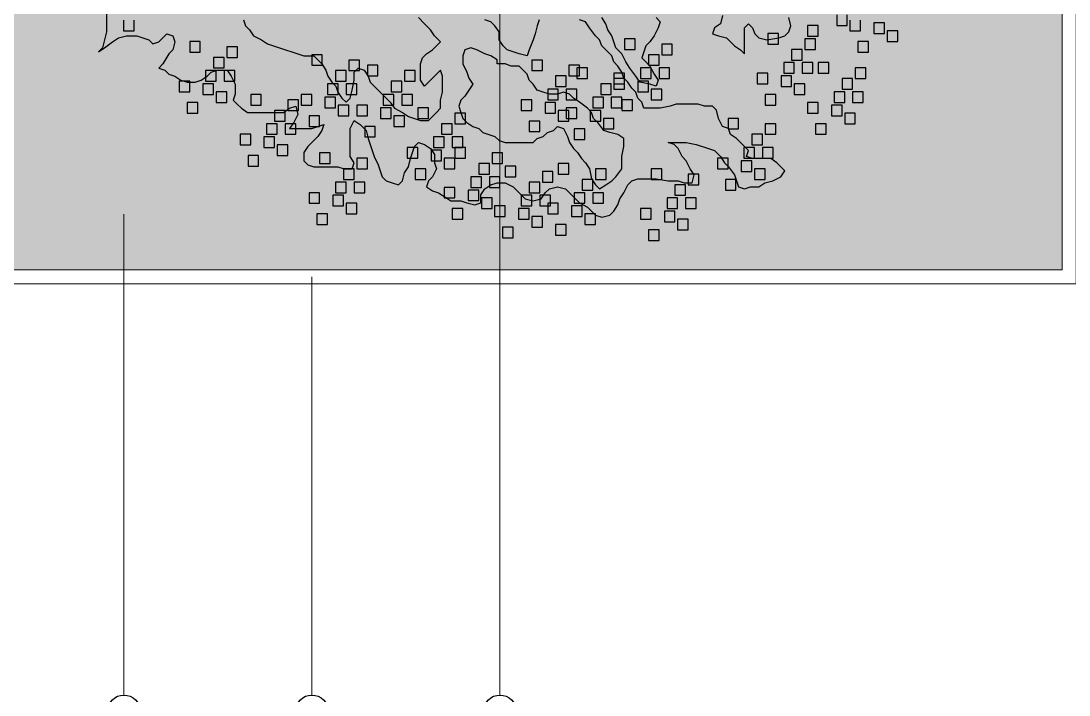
# Model space of a CAD drawing. Header units: millimetres. Extents: x -2.1 to 56.3, y -12 to 10.2.
# Drawn here: x 1.97 to 3.475, y -9.951 to -8.984 of the extents above; entities that cross this region are included whole.
import ezdxf

# ---------------------------------------------------------------- set-up
doc = ezdxf.new("R2010")
doc.units = ezdxf.units.MM
doc.header["$LTSCALE"] = 0.01
doc.layers.add('HATCH EDAFOS', color=45, linetype='Continuous', true_color=0xa38662)
doc.layers.add('PROVOLH', color=81, linetype='Continuous', lineweight=5)
doc.layers.add('SYMBOLS', color=51, linetype='Continuous', lineweight=15)
doc.layers.add('TREE', color=97, linetype='Continuous', lineweight=25, true_color=0x3f8845, transparency=0.3)
doc.layers.add('ΤΕΧΤ', color=35, linetype='Continuous')

# ---------------------------------------------------------------- blocks, each defined once
blk = doc.blocks.new('DENDRO2-K')
at = {"linetype": 'Continuous'}
for p, q in [((1.2594, 1.5143), (1.2443, 1.4915)), ((1.2443, 1.4991), (1.2594, 1.5143)), ((1.1076, 1.4839), (1.1456, 1.4839)), ((1.1456, 1.4839), (1.1835, 1.4839)), ((1.1835, 1.4839), (1.2139, 1.4915)), ((1.2139, 1.4915), (1.2443, 1.4991)), ((1.2443, 1.4915), (1.2215, 1.4611)), ((1.2063, 1.4384), (1.1987, 1.408)), ((1.2215, 1.4611), (1.2063, 1.4384)), ((1.14, 1.42), (1.18, 1.42)), ((1.18, 1.42), (1.18, 1.38)), ((1.1987, 1.408), (1.1987, 1.37)), ((1.18, 1.38), (1.14, 1.38)), ((1.1987, 1.37), (1.2063, 1.3473)), ((1.2063, 1.3473), (1.2139, 1.3245)), ((1.2139, 1.3245), (1.2291, 1.3093)), ((1.2291, 1.3093), (1.2215, 1.2865)), ((1.2063, 1.2713), (1.1911, 1.2562)), ((1.2215, 1.2865), (1.2063, 1.2713)), ((1.267, 1.2486), (1.305, 1.2713)), ((1.305, 1.2713), (1.3202, 1.2865)), ((1.3202, 1.2865), (1.3278, 1.2638)), ((1.1911, 1.2562), (1.1987, 1.2334)), ((1.1987, 1.2334), (1.2215, 1.2258)), ((1.2215, 1.2258), (1.2519, 1.2334)), ((1.2519, 1.2334), (1.267, 1.2486)), ((1.3278, 1.2638), (1.343, 1.2486)), ((1.343, 1.2486), (1.3505, 1.2258)), ((1.3505, 1.2258), (1.3657, 1.203)), ((1.3657, 1.203), (1.3733, 1.1802)), ((1.37, 1.17), (1.37, 1.21)), ((1.37, 1.21), (1.41, 1.21)), ((1.41, 1.21), (1.41, 1.17)), ((1.22, 1.13), (1.22, 1.17)), ((1.22, 1.17), (1.26, 1.17)), ((1.26, 1.17), (1.26, 1.13)), ((1.3733, 1.1499), (1.3657, 1.1271)), ((1.41, 1.17), (1.37, 1.17)), ((1.3733, 1.1802), (1.3733, 1.1499)), ((1.45, 1.14), (1.45, 1.18)), ((1.45, 1.18), (1.49, 1.18)), ((1.49, 1.18), (1.49, 1.14)), ((1.26, 1.13), (1.22, 1.13)), ((1.33, 1.07), (1.33, 1.11)), ((1.33, 1.11), (1.37, 1.11)), ((1.3657, 1.1271), (1.3505, 1.1043)), ((1.37, 1.11), (1.37, 1.07)), ((1.38, 1.08), (1.38, 1.12)), ((1.38, 1.12), (1.42, 1.12)), ((1.42, 1.12), (1.42, 1.08)), ((1.49, 1.14), (1.45, 1.14)), ((1.28, 1.04), (1.28, 1.08)), ((1.28, 1.08), (1.32, 1.08)), ((1.32, 1.08), (1.32, 1.04)), ((1.3354, 1.0891), (1.3278, 1.0664)), ((1.37, 1.07), (1.33, 1.07)), ((1.3505, 1.1043), (1.3354, 1.0891)), ((1.42, 1.08), (1.38, 1.08)), ((1.41, 1.07), (1.45, 1.07)), ((1.41, 1.03), (1.41, 1.07)), ((1.45, 1.07), (1.45, 1.03)), ((1.24, 0.99), (1.24, 1.03)), ((1.24, 1.03), (1.28, 1.03)), ((1.32, 1.04), (1.28, 1.04)), ((1.28, 1.03), (1.28, 0.99)), ((1.3278, 1.0664), (1.3278, 1.0284)), ((1.3278, 1.0284), (1.3505, 1.0132)), ((1.33, 1), (1.33, 1.04)), ((1.33, 1.04), (1.37, 1.04)), ((1.37, 1.04), (1.37, 1)), ((1.45, 1.03), (1.41, 1.03)), ((1.28, 0.99), (1.24, 0.99)), ((1.37, 1), (1.33, 1)), ((1.3505, 1.0132), (1.3809, 0.998)), ((1.3809, 0.998), (1.4189, 0.998)), ((1.4189, 0.998), (1.4416, 1.0056)), ((1.4416, 1.0056), (1.4568, 0.9905)), ((1.4568, 0.9905), (1.472, 0.9753)), ((1.138, 0.9677), (1.1608, 0.9601)), ((1.1608, 0.9601), (1.1759, 0.9449)), ((1.472, 0.9753), (1.4872, 0.9525)), ((1.4872, 0.9525), (1.4872, 0.9221)), ((1.57, 0.94), (1.57, 0.98)), ((1.57, 0.98), (1.61, 0.98)), ((1.61, 0.98), (1.61, 0.94)), ((1.65, 0.91), (1.65, 0.95)), ((1.65, 0.95), (1.69, 0.95)), ((1.69, 0.95), (1.69, 0.91)), ((1.1759, 0.9449), (1.1987, 0.9297)), ((1.1987, 0.9297), (1.2139, 0.8994)), ((1.42, 0.94), (1.46, 0.94)), ((1.42, 0.9), (1.42, 0.94)), ((1.46, 0.94), (1.46, 0.9)), ((1.4872, 0.9221), (1.4872, 0.8842)), ((1.61, 0.94), (1.57, 0.94)), ((1.69, 0.91), (1.65, 0.91)), ((1.2139, 0.8994), (1.2291, 0.8766)), ((1.2291, 0.8766), (1.2367, 0.8538)), ((1.46, 0.9), (1.42, 0.9)), ((1.4872, 0.8842), (1.4872, 0.8538)), ((1.53, 0.84), (1.53, 0.88)), ((1.53, 0.88), (1.57, 0.88)), ((1.57, 0.88), (1.57, 0.84)), ((1.58, 0.85), (1.58, 0.89)), ((1.58, 0.89), (1.62, 0.89)), ((1.62, 0.89), (1.62, 0.85)), ((1.2367, 0.8538), (1.2443, 0.831)), ((1.2443, 0.831), (1.2519, 0.8083)), ((1.48, 0.81), (1.48, 0.85)), ((1.48, 0.85), (1.52, 0.85)), ((1.4872, 0.8538), (1.4872, 0.8158)), ((1.52, 0.85), (1.52, 0.81)), ((1.57, 0.84), (1.53, 0.84)), ((1.62, 0.85), (1.58, 0.85)), ((1.61, 0.8), (1.61, 0.84)), ((1.61, 0.84), (1.65, 0.84)), ((1.65, 0.84), (1.65, 0.8)), ((1.2519, 0.8083), (1.2594, 0.7855)), ((1.44, 0.8), (1.48, 0.8)), ((1.44, 0.76), (1.44, 0.8)), ((1.472, 0.7931), (1.4644, 0.7703)), ((1.4872, 0.8158), (1.472, 0.7931)), ((1.52, 0.81), (1.48, 0.81)), ((1.48, 0.8), (1.48, 0.76)), ((1.5252, 0.7779), (1.5479, 0.7931)), ((1.53, 0.77), (1.53, 0.81)), ((1.53, 0.81), (1.57, 0.81)), ((1.5479, 0.7931), (1.5479, 0.7551)), ((1.57, 0.81), (1.57, 0.77)), ((1.65, 0.8), (1.61, 0.8)), ((1.2594, 0.7855), (1.267, 0.7627)), ((1.267, 0.7627), (1.2746, 0.7399)), ((1.48, 0.76), (1.44, 0.76)), ((1.4644, 0.7703), (1.4948, 0.7627)), ((1.4948, 0.7627), (1.5252, 0.7779)), ((1.57, 0.77), (1.53, 0.77)), ((1.5479, 0.7551), (1.5479, 0.7096)), ((1.2746, 0.7399), (1.2746, 0.702)), ((1.42, 0.75), (1.46, 0.75)), ((1.42, 0.71), (1.42, 0.75)), ((1.46, 0.75), (1.46, 0.71)), ((1.5, 0.68), (1.5, 0.72)), ((1.5, 0.72), (1.54, 0.72)), ((1.54, 0.72), (1.54, 0.68)), ((1.6011, 0.7096), (1.6163, 0.7247)), ((1.6163, 0.7247), (1.639, 0.7399)), ((1.639, 0.7399), (1.6694, 0.7399)), ((1.6694, 0.7399), (1.6846, 0.7247)), ((1.6846, 0.7247), (1.6922, 0.702)), ((1.79, 0.68), (1.79, 0.72)), ((1.79, 0.72), (1.83, 0.72)), ((1.83, 0.72), (1.83, 0.68)), ((1.27, 0.67), (1.27, 0.71)), ((1.27, 0.71), (1.31, 0.71)), ((1.2746, 0.702), (1.2898, 0.6868)), ((1.2898, 0.6868), (1.305, 0.6716)), ((1.31, 0.71), (1.31, 0.67)), ((1.46, 0.71), (1.42, 0.71)), ((1.54, 0.68), (1.5, 0.68)), ((1.5403, 0.6868), (1.5328, 0.664)), ((1.5479, 0.7096), (1.5403, 0.6868)), ((1.5555, 0.6716), (1.5783, 0.6868)), ((1.5783, 0.6868), (1.6011, 0.7096)), ((1.64, 0.64), (1.64, 0.68)), ((1.64, 0.68), (1.68, 0.68)), ((1.68, 0.68), (1.68, 0.64)), ((1.6922, 0.702), (1.6922, 0.6716)), ((1.83, 0.68), (1.79, 0.68)), ((1.87, 0.65), (1.87, 0.69)), ((1.87, 0.69), (1.91, 0.69)), ((1.91, 0.69), (1.91, 0.65)), ((1.31, 0.67), (1.27, 0.67)), ((1.305, 0.6716), (1.3278, 0.6564)), ((1.3278, 0.6564), (1.3505, 0.6488)), ((1.3505, 0.6488), (1.3733, 0.6336)), ((1.3733, 0.6336), (1.3885, 0.6185)), ((1.38, 0.61), (1.38, 0.65)), ((1.38, 0.65), (1.42, 0.65)), ((1.42, 0.65), (1.42, 0.61)), ((1.43, 0.66), (1.47, 0.66)), ((1.43, 0.62), (1.43, 0.66)), ((1.47, 0.66), (1.47, 0.62)), ((1.5328, 0.664), (1.5555, 0.6716)), ((1.68, 0.64), (1.64, 0.64)), ((1.6922, 0.6716), (1.6922, 0.6412)), ((1.6922, 0.6412), (1.6922, 0.6109)), ((1.91, 0.65), (1.87, 0.65)), ((1.33, 0.58), (1.33, 0.62)), ((1.33, 0.62), (1.37, 0.62)), ((1.37, 0.62), (1.37, 0.58)), ((1.42, 0.61), (1.38, 0.61)), ((1.3885, 0.6185), (1.4113, 0.6109)), ((1.4113, 0.6109), (1.4341, 0.5957)), ((1.47, 0.62), (1.43, 0.62)), ((1.4341, 0.5957), (1.4492, 0.5805)), ((1.46, 0.57), (1.46, 0.61)), ((1.46, 0.61), (1.5, 0.61)), ((1.5, 0.61), (1.5, 0.57)), ((1.6922, 0.6109), (1.6998, 0.5881)), ((1.75, 0.58), (1.75, 0.62)), ((1.75, 0.62), (1.79, 0.62)), ((1.79, 0.62), (1.79, 0.58)), ((1.8, 0.59), (1.8, 0.63)), ((1.8, 0.63), (1.84, 0.63)), ((1.84, 0.63), (1.84, 0.59)), ((1.29, 0.53), (1.29, 0.57)), ((1.29, 0.57), (1.33, 0.57)), ((1.37, 0.58), (1.33, 0.58)), ((1.33, 0.57), (1.33, 0.53)), ((1.4037, 0.5577), (1.3657, 0.5501)), ((1.38, 0.54), (1.38, 0.58)), ((1.38, 0.58), (1.42, 0.58)), ((1.4341, 0.5653), (1.4037, 0.5577)), ((1.42, 0.58), (1.42, 0.54)), ((1.4492, 0.5805), (1.4341, 0.5653)), ((1.5, 0.57), (1.46, 0.57)), ((1.5479, 0.5653), (1.5176, 0.5501)), ((1.5783, 0.5653), (1.5479, 0.5653)), ((1.6087, 0.5653), (1.5783, 0.5653)), ((1.6542, 0.5653), (1.6087, 0.5653)), ((1.677, 0.5501), (1.6542, 0.5653)), ((1.6998, 0.5577), (1.677, 0.5501)), ((1.6998, 0.5881), (1.6998, 0.5577)), ((1.7, 0.55), (1.7, 0.59)), ((1.7, 0.59), (1.74, 0.59)), ((1.74, 0.59), (1.74, 0.55)), ((1.79, 0.58), (1.75, 0.58)), ((1.84, 0.59), (1.8, 0.59)), ((1.83, 0.54), (1.83, 0.58)), ((1.83, 0.58), (1.87, 0.58)), ((1.87, 0.58), (1.87, 0.54)), ((1.33, 0.53), (1.29, 0.53)), ((1.3354, 0.5501), (1.3202, 0.535)), ((1.3202, 0.535), (1.3278, 0.5122)), ((1.3657, 0.5501), (1.3354, 0.5501)), ((1.42, 0.54), (1.38, 0.54)), ((1.46, 0.5), (1.46, 0.54)), ((1.46, 0.54), (1.5, 0.54)), ((1.5, 0.54), (1.5, 0.5)), ((1.5176, 0.5501), (1.5328, 0.5274)), ((1.5328, 0.5274), (1.5555, 0.5046)), ((1.66, 0.5), (1.66, 0.54)), ((1.66, 0.54), (1.7, 0.54)), ((1.74, 0.55), (1.7, 0.55)), ((1.7, 0.54), (1.7, 0.5)), ((1.75, 0.51), (1.75, 0.55)), ((1.75, 0.55), (1.79, 0.55)), ((1.79, 0.55), (1.79, 0.51)), ((1.87, 0.54), (1.83, 0.54)), ((1.31, 0.46), (1.31, 0.5)), ((1.31, 0.5), (1.35, 0.5)), ((1.3278, 0.5122), (1.3505, 0.497)), ((1.35, 0.5), (1.35, 0.46)), ((1.3505, 0.497), (1.3733, 0.4894)), ((1.3733, 0.4894), (1.3885, 0.4742)), ((1.5, 0.5), (1.46, 0.5)), ((1.54, 0.47), (1.54, 0.51)), ((1.54, 0.51), (1.58, 0.51)), ((1.5555, 0.5046), (1.5859, 0.497)), ((1.58, 0.51), (1.58, 0.47)), ((1.5859, 0.497), (1.6087, 0.4894)), ((1.6087, 0.4894), (1.6542, 0.4742)), ((1.7, 0.5), (1.66, 0.5)), ((1.79, 0.51), (1.75, 0.51)), ((1.35, 0.46), (1.31, 0.46)), ((1.3885, 0.4742), (1.4037, 0.459)), ((1.4037, 0.459), (1.4189, 0.4439)), ((1.4189, 0.4439), (1.4341, 0.4287)), ((1.42, 0.44), (1.46, 0.44)), ((1.42, 0.4), (1.42, 0.44)), ((1.46, 0.44), (1.46, 0.4)), ((1.47, 0.41), (1.47, 0.45)), ((1.47, 0.45), (1.51, 0.45)), ((1.51, 0.45), (1.51, 0.41)), ((1.58, 0.47), (1.54, 0.47)), ((1.6542, 0.4742), (1.6846, 0.459)), ((1.6846, 0.459), (1.7074, 0.4514)), ((1.7074, 0.4514), (1.7301, 0.4439)), ((1.7301, 0.4439), (1.7453, 0.4287)), ((1.37, 0.37), (1.37, 0.41)), ((1.37, 0.41), (1.41, 0.41)), ((1.41, 0.41), (1.41, 0.37)), ((1.46, 0.4), (1.42, 0.4)), ((1.4341, 0.4287), (1.4492, 0.4135)), ((1.4492, 0.4135), (1.472, 0.3983)), ((1.51, 0.41), (1.47, 0.41)), ((1.472, 0.3983), (1.4872, 0.3679)), ((1.5, 0.36), (1.5, 0.4)), ((1.5, 0.4), (1.54, 0.4)), ((1.54, 0.4), (1.54, 0.36)), ((1.7453, 0.4287), (1.7529, 0.4059)), ((1.7529, 0.4059), (1.7605, 0.3831)), ((1.33, 0.32), (1.33, 0.36)), ((1.33, 0.36), (1.37, 0.36)), ((1.41, 0.37), (1.37, 0.37)), ((1.37, 0.36), (1.37, 0.32)), ((1.42, 0.37), (1.46, 0.37)), ((1.42, 0.33), (1.42, 0.37)), ((1.46, 0.37), (1.46, 0.33)), ((1.4872, 0.3679), (1.5024, 0.3452)), ((1.54, 0.36), (1.5, 0.36)), ((1.715, 0.3603), (1.6922, 0.3452)), ((1.7453, 0.3679), (1.715, 0.3603)), ((1.7605, 0.3831), (1.7453, 0.3679)), ((1.37, 0.32), (1.33, 0.32)), ((1.46, 0.33), (1.42, 0.33)), ((1.5024, 0.3452), (1.51, 0.3224)), ((1.51, 0.3224), (1.5176, 0.2996)), ((1.6163, 0.3224), (1.6011, 0.3072)), ((1.639, 0.33), (1.6163, 0.3224)), ((1.62, 0.31), (1.62, 0.35)), ((1.62, 0.35), (1.66, 0.35)), ((1.6618, 0.3376), (1.639, 0.33)), ((1.66, 0.35), (1.66, 0.31)), ((1.6922, 0.3452), (1.6618, 0.3376)), ((1.7, 0.28), (1.7, 0.32)), ((1.7, 0.32), (1.74, 0.32)), ((1.74, 0.32), (1.74, 0.28)), ((1.1532, 0.2844), (1.1304, 0.3072)), ((1.1759, 0.2617), (1.1532, 0.2844)), ((1.267, 0.2768), (1.2519, 0.2541)), ((1.2822, 0.292), (1.267, 0.2768)), ((1.305, 0.2996), (1.2822, 0.292)), ((1.3354, 0.2996), (1.305, 0.2996)), ((1.3657, 0.2996), (1.3354, 0.2996)), ((1.3885, 0.2844), (1.3657, 0.2996)), ((1.3733, 0.2692), (1.3885, 0.2844)), ((1.47, 0.27), (1.47, 0.31)), ((1.47, 0.31), (1.51, 0.31)), ((1.51, 0.31), (1.51, 0.27)), ((1.5176, 0.2996), (1.5176, 0.2692)), ((1.6011, 0.3072), (1.6087, 0.2844)), ((1.6087, 0.2844), (1.6239, 0.2617)), ((1.66, 0.31), (1.62, 0.31)), ((1.74, 0.28), (1.7, 0.28)), ((1.7453, 0.2692), (1.7681, 0.2768)), ((1.7681, 0.2768), (1.7833, 0.2541)), ((1.1987, 0.2465), (1.1759, 0.2617)), ((1.2215, 0.2237), (1.1987, 0.2465)), ((1.2367, 0.2389), (1.2215, 0.2237)), ((1.2519, 0.2541), (1.2367, 0.2389)), ((1.3278, 0.2237), (1.343, 0.2389)), ((1.343, 0.2389), (1.3581, 0.2541)), ((1.3581, 0.2541), (1.3733, 0.2692)), ((1.51, 0.27), (1.47, 0.27)), ((1.4872, 0.2389), (1.472, 0.2237)), ((1.5024, 0.2541), (1.4872, 0.2389)), ((1.5176, 0.2692), (1.5024, 0.2541)), ((1.58, 0.21), (1.58, 0.25)), ((1.58, 0.25), (1.62, 0.25)), ((1.62, 0.25), (1.62, 0.21)), ((1.6239, 0.2617), (1.6466, 0.2465)), ((1.63, 0.22), (1.63, 0.26)), ((1.63, 0.26), (1.67, 0.26)), ((1.6466, 0.2465), (1.677, 0.2465)), ((1.67, 0.26), (1.67, 0.22)), ((1.677, 0.2465), (1.6998, 0.2389)), ((1.6998, 0.2389), (1.7301, 0.2541)), ((1.7301, 0.2541), (1.7453, 0.2692)), ((1.7833, 0.2541), (1.7909, 0.2313)), ((1.3505, 0.2161), (1.3278, 0.2237)), ((1.3809, 0.2161), (1.3505, 0.2161)), ((1.4113, 0.2161), (1.3809, 0.2161)), ((1.4416, 0.2237), (1.4113, 0.2161)), ((1.472, 0.2237), (1.4416, 0.2237)), ((1.53, 0.18), (1.53, 0.22)), ((1.53, 0.22), (1.57, 0.22)), ((1.57, 0.22), (1.57, 0.18)), ((1.62, 0.21), (1.58, 0.21)), ((1.67, 0.22), (1.63, 0.22)), ((1.66, 0.17), (1.66, 0.21)), ((1.66, 0.21), (1.7, 0.21)), ((1.7, 0.21), (1.7, 0.17)), ((1.77, 0.17), (1.77, 0.21)), ((1.77, 0.21), (1.81, 0.21)), ((1.7909, 0.2313), (1.8061, 0.2085)), ((1.8061, 0.2085), (1.8212, 0.1857)), ((1.81, 0.21), (1.81, 0.17)), ((1.49, 0.13), (1.49, 0.17)), ((1.49, 0.17), (1.53, 0.17)), ((1.57, 0.18), (1.53, 0.18)), ((1.53, 0.17), (1.53, 0.13)), ((1.58, 0.14), (1.58, 0.18)), ((1.58, 0.18), (1.62, 0.18)), ((1.62, 0.18), (1.62, 0.14)), ((1.62, 0.13), (1.62, 0.17)), ((1.62, 0.17), (1.66, 0.17)), ((1.66, 0.17), (1.66, 0.13)), ((1.7, 0.17), (1.66, 0.17)), ((1.81, 0.17), (1.77, 0.17)), ((1.8212, 0.1857), (1.8212, 0.1478)), ((1.85, 0.14), (1.85, 0.18)), ((1.85, 0.18), (1.89, 0.18)), ((1.89, 0.18), (1.89, 0.14)), ((1.2443, 0.1098), (1.2519, 0.1326)), ((1.2519, 0.1326), (1.2746, 0.1402)), ((1.2746, 0.1402), (1.305, 0.1402)), ((1.305, 0.1402), (1.3354, 0.125)), ((1.3354, 0.125), (1.3581, 0.1174)), ((1.4037, 0.1174), (1.4265, 0.1326)), ((1.4265, 0.1326), (1.4416, 0.1478)), ((1.4416, 0.1478), (1.4644, 0.1554)), ((1.4644, 0.1554), (1.4872, 0.1478)), ((1.4872, 0.1478), (1.51, 0.1402)), ((1.53, 0.13), (1.49, 0.13)), ((1.51, 0.1402), (1.5252, 0.125)), ((1.5252, 0.125), (1.5403, 0.1022)), ((1.62, 0.14), (1.58, 0.14)), ((1.66, 0.13), (1.62, 0.13)), ((1.78, 0.08), (1.78, 0.12)), ((1.78, 0.12), (1.82, 0.12)), ((1.82, 0.12), (1.82, 0.08)), ((1.8212, 0.1478), (1.8288, 0.125)), ((1.8288, 0.125), (1.8364, 0.0946)), ((1.89, 0.14), (1.85, 0.14)), ((1.2519, 0.087), (1.2443, 0.1098)), ((1.267, 0.0567), (1.2519, 0.087)), ((1.3581, 0.1174), (1.3809, 0.1022)), ((1.3809, 0.1022), (1.4037, 0.1174)), ((1.5403, 0.1022), (1.5479, 0.0795)), ((1.5479, 0.0795), (1.5631, 0.0643)), ((1.68, 0.04), (1.68, 0.08)), ((1.68, 0.08), (1.72, 0.08)), ((1.72, 0.08), (1.72, 0.04)), ((1.73, 0.07), (1.73, 0.11)), ((1.73, 0.11), (1.77, 0.11)), ((1.77, 0.11), (1.77, 0.07)), ((1.82, 0.08), (1.78, 0.08)), ((1.8364, 0.0946), (1.8288, 0.0719)), ((1.1456, 0.0339), (1.138, 0.0567)), ((1.2746, 0.0339), (1.267, 0.0567)), ((1.5631, 0.0643), (1.5707, 0.0415)), ((1.5707, 0.0415), (1.5783, 0.0187)), ((1.72, 0.04), (1.68, 0.04)), ((1.77, 0.07), (1.73, 0.07)), ((1.73, 0), (1.73, 0.04)), ((1.73, 0.04), (1.77, 0.04)), ((1.7757, 0.0567), (1.7605, 0.0339)), ((1.77, 0.04), (1.77, 0)), ((1.7985, 0.0719), (1.7757, 0.0567)), ((1.8288, 0.0719), (1.7985, 0.0719)), ((1.81, 0.03), (1.81, 0.07)), ((1.81, 0.07), (1.85, 0.07)), ((1.85, 0.07), (1.85, 0.03)), ((1.1608, 0.0187), (1.1456, 0.0339)), ((1.1835, 0.0035), (1.1608, 0.0187)), ((1.2139, 0.0035), (1.1835, 0.0035)), ((1.2367, -0.0116), (1.2139, 0.0035)), ((1.2898, 0.0111), (1.2746, 0.0339)), ((1.305, 0.0111), (1.2898, 0.0111)), ((1.305, -0.0192), (1.305, 0.0111)), ((1.5783, 0.0187), (1.5935, 0.0035)), ((1.5935, 0.0035), (1.6011, -0.0192)), ((1.64, -0.01), (1.64, 0.03)), ((1.64, 0.03), (1.68, 0.03)), ((1.68, 0.03), (1.68, -0.01)), ((1.77, 0), (1.73, 0)), ((1.7605, 0.0339), (1.7529, 0.0111)), ((1.7529, 0.0111), (1.7529, -0.0192)), ((1.85, 0.03), (1.81, 0.03)), ((1.84, -0.02), (1.84, 0.02)), ((1.84, 0.02), (1.88, 0.02)), ((1.88, 0.02), (1.88, -0.02)), ((1.2519, -0.0268), (1.2367, -0.0116)), ((1.2594, -0.0496), (1.2519, -0.0268)), ((1.3126, -0.042), (1.305, -0.0192)), ((1.6011, -0.0192), (1.6011, -0.0572)), ((1.68, -0.01), (1.64, -0.01)), ((1.69, -0.06), (1.69, -0.02)), ((1.69, -0.02), (1.73, -0.02)), ((1.73, -0.02), (1.73, -0.06)), ((1.7529, -0.0192), (1.7681, -0.0496)), ((1.88, -0.02), (1.84, -0.02)), ((1.92, -0.05), (1.92, -0.01)), ((1.92, -0.01), (1.96, -0.01)), ((1.96, -0.01), (1.96, -0.05)), ((1.267, -0.0724), (1.2594, -0.0496)), ((1.2746, -0.1027), (1.267, -0.0724)), ((1.3126, -0.0724), (1.3126, -0.042)), ((1.3278, -0.0876), (1.3126, -0.0724)), ((1.6011, -0.0572), (1.6011, -0.0876)), ((1.73, -0.06), (1.69, -0.06)), ((1.7681, -0.0496), (1.7833, -0.0648)), ((1.7833, -0.0648), (1.7985, -0.08)), ((1.85, -0.11), (1.85, -0.07)), ((1.85, -0.07), (1.89, -0.07)), ((1.89, -0.07), (1.89, -0.11)), ((1.96, -0.05), (1.92, -0.05)), ((1.2139, -0.1255), (1.2519, -0.1103)), ((1.2519, -0.1103), (1.2746, -0.1027)), ((1.343, -0.1027), (1.3278, -0.0876)), ((1.3657, -0.1103), (1.343, -0.1027)), ((1.3809, -0.1255), (1.3657, -0.1103)), ((1.44, -0.08), (1.48, -0.08)), ((1.44, -0.12), (1.44, -0.08)), ((1.48, -0.08), (1.48, -0.12)), ((1.52, -0.15), (1.52, -0.11)), ((1.52, -0.11), (1.56, -0.11)), ((1.56, -0.11), (1.56, -0.15)), ((1.6011, -0.0876), (1.6011, -0.1255)), ((1.75, -0.15), (1.75, -0.11)), ((1.75, -0.11), (1.79, -0.11)), ((1.79, -0.11), (1.79, -0.15)), ((1.7985, -0.08), (1.8136, -0.0952)), ((1.8, -0.12), (1.8, -0.08)), ((1.8, -0.08), (1.84, -0.08)), ((1.8136, -0.0952), (1.8212, -0.1255)), ((1.84, -0.08), (1.84, -0.12)), ((1.89, -0.11), (1.85, -0.11)), ((1.138, -0.1483), (1.1608, -0.1407)), ((1.1608, -0.1407), (1.1911, -0.1331)), ((1.1911, -0.1331), (1.2139, -0.1255)), ((1.29, -0.16), (1.29, -0.12)), ((1.29, -0.12), (1.33, -0.12)), ((1.33, -0.12), (1.33, -0.16)), ((1.4037, -0.1407), (1.3809, -0.1255)), ((1.4113, -0.1635), (1.4037, -0.1407)), ((1.48, -0.12), (1.44, -0.12)), ((1.56, -0.15), (1.52, -0.15)), ((1.5859, -0.1407), (1.5783, -0.1635)), ((1.6011, -0.1255), (1.5859, -0.1407)), ((1.79, -0.15), (1.75, -0.15)), ((1.8136, -0.1559), (1.7909, -0.1711)), ((1.84, -0.12), (1.8, -0.12)), ((1.8, -0.19), (1.8, -0.15)), ((1.8, -0.15), (1.84, -0.15)), ((1.8212, -0.1255), (1.8136, -0.1559)), ((1.84, -0.15), (1.84, -0.19)), ((1.88, -0.16), (1.88, -0.12)), ((1.88, -0.12), (1.92, -0.12)), ((1.92, -0.12), (1.92, -0.16)), ((1.33, -0.16), (1.29, -0.16)), ((1.4, -0.22), (1.4, -0.18)), ((1.4, -0.18), (1.44, -0.18)), ((1.4189, -0.1863), (1.4113, -0.1635)), ((1.4189, -0.2166), (1.4189, -0.1863)), ((1.44, -0.18), (1.44, -0.22)), ((1.45, -0.21), (1.45, -0.17)), ((1.45, -0.17), (1.49, -0.17)), ((1.49, -0.17), (1.49, -0.21)), ((1.5631, -0.1787), (1.5555, -0.2014)), ((1.5783, -0.1635), (1.5631, -0.1787)), ((1.71, -0.2), (1.71, -0.16)), ((1.71, -0.16), (1.75, -0.16)), ((1.75, -0.16), (1.75, -0.2)), ((1.7757, -0.1863), (1.7681, -0.2166)), ((1.7909, -0.1711), (1.7757, -0.1863)), ((1.84, -0.19), (1.8, -0.19)), ((1.83, -0.22), (1.83, -0.18)), ((1.83, -0.18), (1.87, -0.18)), ((1.87, -0.18), (1.87, -0.22)), ((1.92, -0.16), (1.88, -0.16)), ((1.35, -0.25), (1.35, -0.21)), ((1.35, -0.21), (1.39, -0.21)), ((1.39, -0.21), (1.39, -0.25)), ((1.44, -0.22), (1.4, -0.22)), ((1.4113, -0.2394), (1.4189, -0.2166)), ((1.49, -0.21), (1.45, -0.21)), ((1.48, -0.26), (1.48, -0.22)), ((1.48, -0.22), (1.52, -0.22)), ((1.52, -0.22), (1.52, -0.26)), ((1.5555, -0.2014), (1.5403, -0.2166)), ((1.5403, -0.2166), (1.5479, -0.2394)), ((1.68, -0.26), (1.68, -0.22)), ((1.68, -0.22), (1.72, -0.22)), ((1.75, -0.2), (1.71, -0.2)), ((1.72, -0.22), (1.72, -0.26)), ((1.7681, -0.2166), (1.7757, -0.247)), ((1.87, -0.22), (1.83, -0.22)), ((1.91, -0.25), (1.91, -0.21)), ((1.91, -0.21), (1.95, -0.21)), ((1.95, -0.21), (1.95, -0.25)), ((1.31, -0.3), (1.31, -0.26)), ((1.31, -0.26), (1.35, -0.26)), ((1.39, -0.25), (1.35, -0.25)), ((1.35, -0.26), (1.35, -0.3)), ((1.4, -0.29), (1.4, -0.25)), ((1.4, -0.25), (1.44, -0.25)), ((1.4189, -0.2622), (1.4113, -0.2394)), ((1.4341, -0.2774), (1.4189, -0.2622)), ((1.44, -0.25), (1.44, -0.29)), ((1.47, -0.29), (1.47, -0.25)), ((1.47, -0.25), (1.51, -0.25)), ((1.52, -0.26), (1.48, -0.26)), ((1.51, -0.25), (1.51, -0.29)), ((1.5479, -0.2394), (1.5783, -0.2546)), ((1.5783, -0.2546), (1.6011, -0.2622)), ((1.6011, -0.2622), (1.6239, -0.2774)), ((1.72, -0.26), (1.68, -0.26)), ((1.7757, -0.247), (1.7909, -0.2622)), ((1.7909, -0.2622), (1.8061, -0.2774)), ((1.84, -0.31), (1.84, -0.27)), ((1.84, -0.27), (1.88, -0.27)), ((1.88, -0.27), (1.88, -0.31)), ((1.95, -0.25), (1.91, -0.25)), ((1.1456, -0.3229), (1.138, -0.3001)), ((1.35, -0.3), (1.31, -0.3)), ((1.32, -0.33), (1.32, -0.29)), ((1.32, -0.29), (1.36, -0.29)), ((1.36, -0.29), (1.36, -0.33)), ((1.44, -0.29), (1.4, -0.29)), ((1.4492, -0.3001), (1.4341, -0.2774)), ((1.472, -0.3305), (1.4492, -0.3001)), ((1.51, -0.29), (1.47, -0.29)), ((1.55, -0.32), (1.55, -0.28)), ((1.55, -0.28), (1.59, -0.28)), ((1.59, -0.28), (1.59, -0.32)), ((1.6239, -0.2774), (1.639, -0.2925)), ((1.639, -0.2925), (1.6618, -0.3077)), ((1.6618, -0.3077), (1.677, -0.3229)), ((1.74, -0.35), (1.74, -0.31)), ((1.74, -0.31), (1.78, -0.31)), ((1.78, -0.31), (1.78, -0.35)), ((1.79, -0.32), (1.79, -0.28)), ((1.79, -0.28), (1.83, -0.28)), ((1.8061, -0.2774), (1.8288, -0.3001)), ((1.8288, -0.3001), (1.844, -0.3305)), ((1.83, -0.28), (1.83, -0.32)), ((1.88, -0.31), (1.84, -0.31)), ((1.1683, -0.3381), (1.1456, -0.3229)), ((1.1987, -0.3609), (1.1683, -0.3381)), ((1.36, -0.33), (1.32, -0.33)), ((1.43, -0.35), (1.47, -0.35)), ((1.43, -0.39), (1.43, -0.35)), ((1.47, -0.35), (1.47, -0.39)), ((1.4872, -0.3457), (1.472, -0.3305)), ((1.48, -0.38), (1.48, -0.34)), ((1.48, -0.34), (1.52, -0.34)), ((1.51, -0.3533), (1.4872, -0.3457)), ((1.5252, -0.3685), (1.51, -0.3533)), ((1.52, -0.34), (1.52, -0.38)), ((1.59, -0.32), (1.55, -0.32)), ((1.677, -0.3229), (1.6998, -0.3381)), ((1.6998, -0.3381), (1.7377, -0.3457)), ((1.7377, -0.3457), (1.7605, -0.3609)), ((1.78, -0.35), (1.74, -0.35)), ((1.83, -0.32), (1.79, -0.32)), ((1.79, -0.39), (1.79, -0.35)), ((1.79, -0.35), (1.83, -0.35)), ((1.83, -0.35), (1.83, -0.39)), ((1.844, -0.3305), (1.8744, -0.3609)), ((1.87, -0.36), (1.87, -0.32)), ((1.87, -0.32), (1.91, -0.32)), ((1.91, -0.32), (1.91, -0.36)), ((1.1532, -0.3988), (1.1304, -0.3836)), ((1.2139, -0.376), (1.1987, -0.3609)), ((1.2367, -0.3836), (1.2139, -0.376)), ((1.2594, -0.4064), (1.2367, -0.3836)), ((1.38, -0.42), (1.38, -0.38)), ((1.38, -0.38), (1.42, -0.38)), ((1.42, -0.38), (1.42, -0.42)), ((1.47, -0.39), (1.43, -0.39)), ((1.52, -0.38), (1.48, -0.38)), ((1.51, -0.43), (1.51, -0.39)), ((1.51, -0.39), (1.55, -0.39)), ((1.5555, -0.3912), (1.5252, -0.3685)), ((1.55, -0.39), (1.55, -0.43)), ((1.5631, -0.414), (1.5555, -0.3912)), ((1.7, -0.4), (1.7, -0.36)), ((1.7, -0.36), (1.74, -0.36)), ((1.74, -0.36), (1.74, -0.4)), ((1.7605, -0.3609), (1.7757, -0.376)), ((1.7757, -0.376), (1.7605, -0.3988)), ((1.83, -0.39), (1.79, -0.39)), ((1.91, -0.36), (1.87, -0.36)), ((1.8744, -0.3609), (1.882, -0.3836)), ((1.882, -0.3836), (1.8744, -0.414)), ((1.1759, -0.4064), (1.1532, -0.3988)), ((1.1987, -0.4216), (1.1759, -0.4064)), ((1.2215, -0.4292), (1.1987, -0.4216)), ((1.2443, -0.4368), (1.2215, -0.4292)), ((1.2746, -0.4216), (1.2594, -0.4064)), ((1.2974, -0.4292), (1.2746, -0.4216)), ((1.3126, -0.4444), (1.2974, -0.4292)), ((1.34, -0.47), (1.34, -0.43)), ((1.34, -0.43), (1.38, -0.43)), ((1.36, -0.47), (1.36, -0.43)), ((1.36, -0.43), (1.4, -0.43)), ((1.42, -0.42), (1.38, -0.42)), ((1.38, -0.43), (1.38, -0.47)), ((1.4, -0.43), (1.4, -0.47)), ((1.43, -0.42), (1.47, -0.42)), ((1.43, -0.46), (1.43, -0.42)), ((1.47, -0.42), (1.47, -0.46)), ((1.55, -0.43), (1.51, -0.43)), ((1.5707, -0.4444), (1.5631, -0.414)), ((1.74, -0.4), (1.7, -0.4)), ((1.7453, -0.4216), (1.7301, -0.4368)), ((1.7605, -0.3988), (1.7453, -0.4216)), ((1.8592, -0.4292), (1.8364, -0.4444)), ((1.8744, -0.414), (1.8592, -0.4292)), ((1.21, -0.51), (1.21, -0.47)), ((1.21, -0.47), (1.25, -0.47)), ((1.267, -0.4596), (1.2443, -0.4368)), ((1.25, -0.47), (1.25, -0.51)), ((1.2974, -0.4747), (1.267, -0.4596)), ((1.3354, -0.4596), (1.3126, -0.4444)), ((1.3581, -0.4672), (1.3354, -0.4596)), ((1.38, -0.47), (1.34, -0.47)), ((1.3733, -0.4823), (1.3581, -0.4672)), ((1.4, -0.47), (1.36, -0.47)), ((1.47, -0.46), (1.43, -0.46)), ((1.44, -0.46), (1.48, -0.46)), ((1.44, -0.5), (1.44, -0.46)), ((1.48, -0.46), (1.48, -0.5)), ((1.5859, -0.4672), (1.5707, -0.4444)), ((1.6163, -0.4672), (1.5859, -0.4672)), ((1.6542, -0.4596), (1.6163, -0.4672)), ((1.6998, -0.4596), (1.6542, -0.4596)), ((1.7301, -0.4368), (1.6998, -0.4596)), ((1.7909, -0.4672), (1.7605, -0.4823)), ((1.8136, -0.452), (1.7909, -0.4672)), ((1.8364, -0.4444), (1.8136, -0.452)), ((1.25, -0.51), (1.21, -0.51)), ((1.3202, -0.4899), (1.2974, -0.4747)), ((1.3505, -0.5127), (1.3202, -0.4899)), ((1.3733, -0.5279), (1.3505, -0.5127)), ((1.3961, -0.4975), (1.3733, -0.4823)), ((1.4113, -0.5127), (1.3961, -0.4975)), ((1.4341, -0.5203), (1.4113, -0.5127)), ((1.48, -0.5), (1.44, -0.5)), ((1.7453, -0.4975), (1.7377, -0.5203)), ((1.7605, -0.4823), (1.7453, -0.4975)), ((1.2215, -0.5658), (1.2367, -0.5507)), ((1.2367, -0.5507), (1.2594, -0.5431)), ((1.2594, -0.5431), (1.2822, -0.5355)), ((1.2822, -0.5355), (1.2974, -0.5507)), ((1.2974, -0.5507), (1.3126, -0.5658)), ((1.32, -0.57), (1.32, -0.53)), ((1.32, -0.53), (1.36, -0.53)), ((1.36, -0.53), (1.36, -0.57)), ((1.37, -0.56), (1.37, -0.52)), ((1.37, -0.52), (1.41, -0.52)), ((1.3809, -0.5658), (1.3733, -0.5279)), ((1.41, -0.52), (1.41, -0.56)), ((1.4492, -0.5355), (1.4341, -0.5203)), ((1.472, -0.5431), (1.4492, -0.5355)), ((1.472, -0.5734), (1.472, -0.5431)), ((1.7377, -0.5203), (1.7377, -0.5583)), ((1.85, -0.57), (1.85, -0.53)), ((1.85, -0.53), (1.89, -0.53)), ((1.89, -0.53), (1.89, -0.57)), ((1.1304, -0.5886), (1.1456, -0.6038)), ((1.1683, -0.5962), (1.1987, -0.581)), ((1.1987, -0.581), (1.2215, -0.5658)), ((1.27, -0.6), (1.27, -0.56)), ((1.27, -0.56), (1.31, -0.56)), ((1.31, -0.56), (1.31, -0.6)), ((1.3126, -0.5658), (1.343, -0.581)), ((1.36, -0.57), (1.32, -0.57)), ((1.343, -0.581), (1.3657, -0.5962)), ((1.3657, -0.5962), (1.3885, -0.5886)), ((1.41, -0.56), (1.37, -0.56)), ((1.3885, -0.5886), (1.3809, -0.5658)), ((1.4, -0.61), (1.4, -0.57)), ((1.4, -0.57), (1.44, -0.57)), ((1.44, -0.57), (1.44, -0.61)), ((1.472, -0.6038), (1.472, -0.5734)), ((1.7, -0.61), (1.7, -0.57)), ((1.7, -0.57), (1.74, -0.57)), ((1.7377, -0.5583), (1.7377, -0.5886)), ((1.7377, -0.5886), (1.7453, -0.6342)), ((1.74, -0.57), (1.74, -0.61)), ((1.89, -0.57), (1.85, -0.57)), ((1.93, -0.6), (1.93, -0.56)), ((1.93, -0.56), (1.97, -0.56)), ((1.97, -0.56), (1.97, -0.6)), ((1.1456, -0.6038), (1.1683, -0.5962)), ((1.23, -0.65), (1.23, -0.61)), ((1.23, -0.61), (1.27, -0.61)), ((1.31, -0.6), (1.27, -0.6)), ((1.27, -0.61), (1.27, -0.65)), ((1.32, -0.64), (1.32, -0.6)), ((1.32, -0.6), (1.36, -0.6)), ((1.36, -0.6), (1.36, -0.64)), ((1.44, -0.61), (1.4, -0.61)), ((1.4644, -0.6418), (1.472, -0.6038)), ((1.74, -0.61), (1.7, -0.61)), ((1.81, -0.67), (1.81, -0.63)), ((1.81, -0.63), (1.85, -0.63)), ((1.85, -0.63), (1.85, -0.67)), ((1.86, -0.66), (1.86, -0.62)), ((1.86, -0.62), (1.9, -0.62)), ((1.9, -0.62), (1.9, -0.66)), ((1.97, -0.6), (1.93, -0.6)), ((1.27, -0.65), (1.23, -0.65)), ((1.36, -0.64), (1.32, -0.64)), ((1.4568, -0.6645), (1.4644, -0.6418)), ((1.4568, -0.6949), (1.4568, -0.6645)), ((1.6011, -0.6342), (1.6011, -0.6645)), ((1.6087, -0.6569), (1.6011, -0.6342)), ((1.6011, -0.6645), (1.6011, -0.7025)), ((1.6239, -0.6721), (1.6087, -0.6569)), ((1.7453, -0.6342), (1.7453, -0.6721)), ((1.76, -0.7), (1.76, -0.66)), ((1.76, -0.66), (1.8, -0.66)), ((1.8, -0.66), (1.8, -0.7)), ((1.85, -0.67), (1.81, -0.67)), ((1.9, -0.66), (1.86, -0.66)), ((1.89, -0.71), (1.89, -0.67)), ((1.89, -0.67), (1.93, -0.67)), ((1.93, -0.67), (1.93, -0.71)), ((1.4568, -0.748), (1.4568, -0.6949)), ((1.6011, -0.7025), (1.6087, -0.7405)), ((1.6542, -0.6873), (1.6239, -0.6721)), ((1.6694, -0.7025), (1.6542, -0.6873)), ((1.6998, -0.7177), (1.6694, -0.7025)), ((1.72, -0.75), (1.72, -0.71)), ((1.72, -0.71), (1.76, -0.71)), ((1.7453, -0.6721), (1.7529, -0.6949)), ((1.7529, -0.6949), (1.7529, -0.7253)), ((1.8, -0.7), (1.76, -0.7)), ((1.76, -0.71), (1.76, -0.75)), ((1.81, -0.74), (1.81, -0.7)), ((1.81, -0.7), (1.85, -0.7)), ((1.85, -0.7), (1.85, -0.74)), ((1.93, -0.71), (1.89, -0.71)), ((1.4644, -0.7708), (1.4568, -0.748)), ((1.6087, -0.7405), (1.6239, -0.786)), ((1.7225, -0.7329), (1.6998, -0.7177)), ((1.76, -0.75), (1.72, -0.75)), ((1.7529, -0.7253), (1.7225, -0.7329)), ((1.85, -0.74), (1.81, -0.74)), ((1.4644, -0.8012), (1.4644, -0.7708)), ((1.6239, -0.786), (1.6314, -0.8088)), ((1.1532, -0.8316), (1.1683, -0.8088)), ((1.1683, -0.8088), (1.1911, -0.8012)), ((1.1911, -0.8012), (1.1987, -0.824)), ((1.1987, -0.824), (1.2063, -0.8543)), ((1.4796, -0.8164), (1.4644, -0.8012)), ((1.51, -0.824), (1.4796, -0.8164)), ((1.5403, -0.8391), (1.51, -0.824)), ((1.6314, -0.8088), (1.6542, -0.8316)), ((1.66, -0.86), (1.66, -0.82)), ((1.66, -0.82), (1.7, -0.82)), ((1.7, -0.82), (1.7, -0.86)), ((1.1228, -0.8391), (1.1532, -0.8316)), ((1.2063, -0.8543), (1.2215, -0.8695)), ((1.2215, -0.8695), (1.2367, -0.8847)), ((1.51, -0.9), (1.51, -0.86)), ((1.51, -0.86), (1.55, -0.86)), ((1.5479, -0.8619), (1.5403, -0.8391)), ((1.5707, -0.8695), (1.5479, -0.8619)), ((1.55, -0.86), (1.55, -0.9)), ((1.5859, -0.8923), (1.5707, -0.8695)), ((1.6542, -0.8316), (1.677, -0.8467)), ((1.7, -0.86), (1.66, -0.86)), ((1.677, -0.8467), (1.6922, -0.8619)), ((1.6922, -0.8619), (1.7225, -0.8847)), ((1.74, -0.89), (1.74, -0.85)), ((1.74, -0.85), (1.78, -0.85)), ((1.78, -0.85), (1.78, -0.89)), ((1.2367, -0.8847), (1.2519, -0.9075)), ((1.2519, -0.9075), (1.267, -0.9227)), ((1.55, -0.9), (1.51, -0.9)), ((1.6011, -0.9075), (1.5859, -0.8923)), ((1.6163, -0.9227), (1.6011, -0.9075)), ((1.7225, -0.8847), (1.7453, -0.8923)), ((1.78, -0.89), (1.74, -0.89)), ((1.7453, -0.8923), (1.7681, -0.8999)), ((1.7681, -0.8999), (1.7757, -0.9227)), ((1.1683, -0.9227), (1.1532, -0.9378)), ((1.1532, -0.9378), (1.1683, -0.953)), ((1.2063, -0.9227), (1.1683, -0.9227)), ((1.2367, -0.9227), (1.2063, -0.9227)), ((1.267, -0.9227), (1.2367, -0.9227)), ((1.6314, -0.9378), (1.6163, -0.9227)), ((1.62, -0.96), (1.62, -0.92)), ((1.62, -0.92), (1.66, -0.92)), ((1.6542, -0.9302), (1.6314, -0.9378)), ((1.6618, -0.953), (1.6542, -0.9302)), ((1.66, -0.92), (1.66, -0.96)), ((1.67, -0.95), (1.67, -0.91)), ((1.67, -0.91), (1.71, -0.91)), ((1.71, -0.91), (1.71, -0.95)), ((1.7757, -0.9227), (1.7681, -0.9454)), ((1.7681, -0.9454), (1.7681, -0.9758)), ((1.1683, -0.953), (1.1911, -0.9606)), ((1.1911, -0.9606), (1.2063, -0.9758)), ((1.2063, -0.9758), (1.2139, -1.0062)), ((1.34, -1.01), (1.34, -0.97)), ((1.34, -0.97), (1.38, -0.97)), ((1.38, -0.97), (1.38, -1.01)), ((1.57, -0.99), (1.57, -0.95)), ((1.57, -0.95), (1.61, -0.95)), ((1.61, -0.95), (1.61, -0.99)), ((1.66, -0.96), (1.62, -0.96)), ((1.6618, -0.991), (1.6618, -0.953)), ((1.71, -0.95), (1.67, -0.95)), ((1.7, -1), (1.7, -0.96)), ((1.7, -0.96), (1.74, -0.96)), ((1.74, -0.96), (1.74, -1)), ((1.7681, -0.9758), (1.7529, -0.9986)), ((1.19, -1.05), (1.19, -1.01)), ((1.19, -1.01), (1.23, -1.01)), ((1.2139, -1.0062), (1.2063, -1.0517)), ((1.23, -1.01), (1.23, -1.05)), ((1.38, -1.01), (1.34, -1.01)), ((1.42, -1.04), (1.42, -1)), ((1.42, -1), (1.46, -1)), ((1.46, -1), (1.46, -1.04)), ((1.53, -1.04), (1.53, -1)), ((1.53, -1), (1.57, -1)), ((1.61, -0.99), (1.57, -0.99)), ((1.57, -1), (1.57, -1.04)), ((1.62, -1.03), (1.62, -0.99)), ((1.62, -0.99), (1.66, -0.99)), ((1.66, -0.99), (1.66, -1.03)), ((1.6618, -1.0213), (1.6618, -0.991)), ((1.677, -1.0441), (1.6618, -1.0213)), ((1.74, -1), (1.7, -1)), ((1.7529, -0.9986), (1.7453, -1.0289)), ((1.23, -1.05), (1.19, -1.05)), ((1.2063, -1.0517), (1.1987, -1.0745)), ((1.35, -1.1), (1.35, -1.06)), ((1.35, -1.06), (1.39, -1.06)), ((1.39, -1.06), (1.39, -1.1)), ((1.46, -1.04), (1.42, -1.04)), ((1.57, -1.04), (1.53, -1.04)), ((1.66, -1.03), (1.62, -1.03)), ((1.6922, -1.0593), (1.677, -1.0441)), ((1.7074, -1.0745), (1.6922, -1.0593)), ((1.7301, -1.0593), (1.7074, -1.0745)), ((1.7453, -1.0289), (1.7301, -1.0593)), ((1.1608, -1.0973), (1.1304, -1.0897)), ((1.1835, -1.0897), (1.1608, -1.0973)), ((1.1987, -1.0745), (1.1835, -1.0897)), ((1.25, -1.14), (1.25, -1.1)), ((1.25, -1.1), (1.29, -1.1)), ((1.29, -1.1), (1.29, -1.14)), ((1.3, -1.11), (1.3, -1.07)), ((1.3, -1.07), (1.34, -1.07)), ((1.34, -1.07), (1.34, -1.11)), ((1.39, -1.1), (1.35, -1.1)), ((1.29, -1.14), (1.25, -1.14)), ((1.34, -1.11), (1.3, -1.11)), ((1.3, -1.18), (1.3, -1.14)), ((1.3, -1.14), (1.34, -1.14)), ((1.34, -1.14), (1.34, -1.18)), ((1.38, -1.15), (1.38, -1.11)), ((1.38, -1.11), (1.42, -1.11)), ((1.42, -1.11), (1.42, -1.15)), ((1.16, -1.2), (1.16, -1.16)), ((1.16, -1.16), (1.2, -1.16)), ((1.2, -1.16), (1.2, -1.2)), ((1.21, -1.19), (1.21, -1.15)), ((1.21, -1.15), (1.25, -1.15)), ((1.25, -1.15), (1.25, -1.19)), ((1.34, -1.18), (1.3, -1.18)), ((1.42, -1.15), (1.38, -1.15)), ((1.45, -1.2), (1.45, -1.16)), ((1.45, -1.16), (1.49, -1.16)), ((1.49, -1.16), (1.49, -1.2)), ((1.2, -1.2), (1.16, -1.2)), ((1.25, -1.19), (1.21, -1.19)), ((1.3, -1.24), (1.3, -1.2)), ((1.3, -1.2), (1.34, -1.2)), ((1.34, -1.2), (1.34, -1.24)), ((1.49, -1.2), (1.45, -1.2)), ((1.53, -1.23), (1.53, -1.19)), ((1.53, -1.19), (1.57, -1.19)), ((1.57, -1.19), (1.57, -1.23)), ((1.34, -1.24), (1.3, -1.24)), ((1.41, -1.26), (1.45, -1.26)), ((1.41, -1.3), (1.41, -1.26)), ((1.45, -1.26), (1.45, -1.3)), ((1.46, -1.29), (1.46, -1.25)), ((1.46, -1.25), (1.5, -1.25)), ((1.5, -1.25), (1.5, -1.29)), ((1.57, -1.23), (1.53, -1.23)), ((1.12, -1.27), (1.16, -1.27)), ((1.16, -1.27), (1.16, -1.31)), ((1.36, -1.33), (1.36, -1.29)), ((1.36, -1.29), (1.4, -1.29)), ((1.4, -1.29), (1.4, -1.33)), ((1.45, -1.3), (1.41, -1.3)), ((1.5, -1.29), (1.46, -1.29)), ((1.49, -1.34), (1.49, -1.3)), ((1.49, -1.3), (1.53, -1.3)), ((1.53, -1.3), (1.53, -1.34)), ((1.16, -1.31), (1.12, -1.31)), ((1.14, -1.32), (1.18, -1.32)), ((1.18, -1.32), (1.18, -1.36)), ((1.32, -1.38), (1.32, -1.34)), ((1.32, -1.34), (1.36, -1.34)), ((1.4, -1.33), (1.36, -1.33)), ((1.36, -1.34), (1.36, -1.38)), ((1.41, -1.33), (1.45, -1.33)), ((1.41, -1.37), (1.41, -1.33)), ((1.45, -1.33), (1.45, -1.37)), ((1.53, -1.34), (1.49, -1.34)), ((1.18, -1.36), (1.14, -1.36)), ((1.22, -1.39), (1.22, -1.35)), ((1.22, -1.35), (1.26, -1.35)), ((1.26, -1.35), (1.26, -1.39)), ((1.36, -1.38), (1.32, -1.38)), ((1.45, -1.37), (1.41, -1.37)), ((1.15, -1.45), (1.15, -1.41)), ((1.15, -1.41), (1.19, -1.41)), ((1.19, -1.41), (1.19, -1.45)), ((1.26, -1.39), (1.22, -1.39)), ((1.19, -1.45), (1.15, -1.45)), ((1.18, -1.5), (1.18, -1.46)), ((1.18, -1.46), (1.22, -1.46)), ((1.22, -1.46), (1.22, -1.5)), ((1.22, -1.5), (1.18, -1.5))]:
    blk.add_line(p, q, dxfattribs=at)

msp = doc.modelspace()

# ---------------------------------------------------------------- hatches: boundary and pattern name
at = {"layer": 'HATCH EDAFOS', "transparency": 33554623}
h = msp.add_hatch(dxfattribs=at)
h.set_pattern_fill('AR-SAND', color=256, scale=0.00089)
h.set_pattern_definition([(37.5, (-0.590317, -10.171302), (-0.00142403, 0.04355778), [0, -0.03436112, 0, -0.0384302, 0, -0.03673475]), (7.5, (-0.590317, -10.1713), (0.0400076, 0.0637974), [0, -0.01853692, 0, -0.03097022, 0, -0.01186815]), (327.5, (-0.618122, -10.171302), (0.07039832, 0.0001279), [0, -0.011303, 0, -0.0406908, 0, -0.0531241]), (317.5, (-0.61812, -10.1713), (0.0679565, 0.0198407), [0, -0.0056515, 0, -0.02667508, 0, -0.0305181])])
h.paths.add_polyline_path([(3.4647, -7.9313), (-0.1953, -7.9313), (-0.1953, -8.6613), (1.9347, -8.6613), (1.9347, -9.3413), (3.4647, -9.3413)])

# ---------------------------------------------------------------- linework, layer by layer
at = {"layer": 'PROVOLH'}
for points in [[(-0.2153, -8.6613), (-0.2153, -7.9113), (3.4847, -7.9113), (3.4847, -9.3613), (1.9347, -9.3613)], [(-0.1953, -8.6613), (-0.1953, -7.9313), (3.4647, -7.9313), (3.4647, -9.3413), (1.9347, -9.3413)]]:
    msp.add_lwpolyline(points, dxfattribs=at)
at = {"layer": 'SYMBOLS'}
for p, q in [((2.6575, -8.5488), (2.6575, -9.9513)), ((2.1175, -9.2613), (2.1175, -9.9513)), ((2.3875, -9.3513), (2.3875, -9.9513))]:
    msp.add_line(p, q, dxfattribs=at)
at = {"layer": 'ΤΕΧΤ'}
for centre in [(2.1175, -9.9747), (2.3875, -9.9747), (2.6575, -9.9747)]:
    msp.add_circle(centre, 0.0234, dxfattribs=at)

# ---------------------------------------------------------------- block references
at = {"layer": 'TREE', "xscale": -0.3807723067500011, "yscale": 0.3807723067500011, "zscale": 0.334276024097182, "rotation": 90}
msp.add_blockref('DENDRO2-K', (2.6575, -8.5488), dxfattribs=at)

doc.saveas('drawing.dxf')
